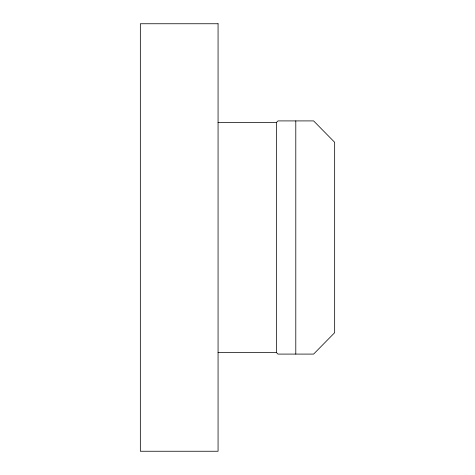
<?xml version="1.0" encoding="UTF-8"?>
<svg xmlns="http://www.w3.org/2000/svg" width="475" height="475" viewBox="0 0 475 475"><rect width="100%" height="100%" fill="white"/><g stroke="black" fill="none" stroke-linecap="round" stroke-linejoin="round"><path stroke-width="0.71" d="M276.361 122.538L277.97 120.911L313.619 120.911L334.661 142.304L334.661 332.696L313.619 354.089L277.97 354.089L276.361 352.462L276.361 122.538L218.067 122.538M218.067 352.462L276.361 352.462M295.794 120.911L295.794 354.089M218.067 23.75L140.339 23.75L140.339 451.25L218.067 451.25L218.067 23.75"/></g></svg>
